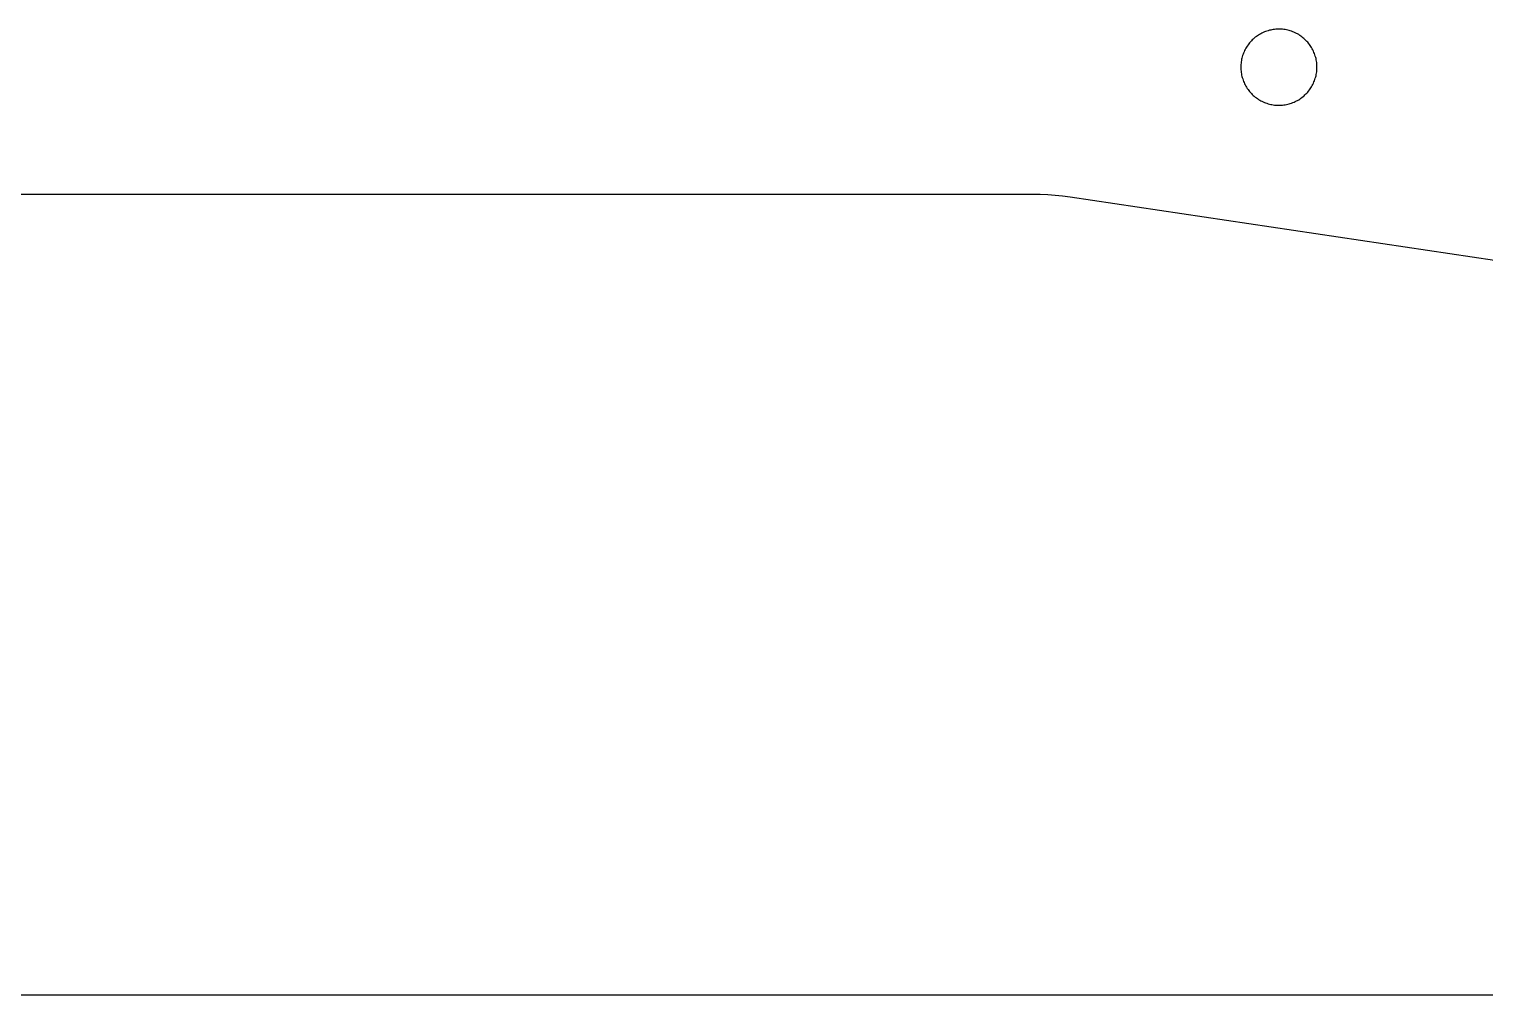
# Model space of a CAD drawing. Header units: millimetres. Extents: x 1015 to 1415, y -25 to 475.
# Drawn here: x 1310.6 to 1368, y -25.2 to 12.9 of the extents above; entities that cross this region are included whole.
import ezdxf

# ---------------------------------------------------------------- set-up
doc = ezdxf.new("R2010")
doc.units = ezdxf.units.MM
doc.header["$MEASUREMENT"] = 0
doc.layers.add('corte', color=1, linetype='Continuous', true_color=0xff0000)
doc.layers.add('Default', color=18, linetype='Continuous', true_color=0x000000)

msp = doc.modelspace()

# ---------------------------------------------------------------- linework, layer by layer
at = {"layer": 'corte', "linetype": 'Continuous', "lineweight": 25}
for p, q in [((1359.044, 12.626), (1359.001, 12.597)), ((1359.089, 12.653), (1359.044, 12.626)), ((1359.134, 12.679), (1359.089, 12.653)), ((1359.18, 12.703), (1359.134, 12.679)), ((1359.228, 12.725), (1359.18, 12.703)), ((1359.275, 12.746), (1359.228, 12.725)), ((1359.324, 12.765), (1359.275, 12.746)), ((1359.373, 12.782), (1359.324, 12.765)), ((1359.423, 12.797), (1359.373, 12.782)), ((1359.473, 12.811), (1359.423, 12.797)), ((1359.523, 12.823), (1359.473, 12.811)), ((1359.574, 12.834), (1359.523, 12.823)), ((1359.626, 12.842), (1359.574, 12.834)), ((1359.677, 12.849), (1359.626, 12.842)), ((1359.729, 12.854), (1359.677, 12.849)), ((1359.781, 12.857), (1359.729, 12.854)), ((1359.833, 12.859), (1359.781, 12.857)), ((1359.885, 12.858), (1359.833, 12.859)), ((1359.937, 12.856), (1359.885, 12.858)), ((1359.989, 12.852), (1359.937, 12.856)), ((1360.041, 12.846), (1359.989, 12.852)), ((1360.092, 12.838), (1360.041, 12.846)), ((1360.144, 12.829), (1360.092, 12.838)), ((1360.195, 12.818), (1360.144, 12.829)), ((1360.245, 12.805), (1360.195, 12.818)), ((1360.295, 12.79), (1360.245, 12.805)), ((1360.344, 12.774), (1360.295, 12.79)), ((1360.393, 12.756), (1360.344, 12.774)), ((1360.441, 12.736), (1360.393, 12.756)), ((1360.489, 12.714), (1360.441, 12.736)), ((1360.535, 12.691), (1360.489, 12.714)), ((1360.581, 12.667), (1360.535, 12.691)), ((1360.626, 12.64), (1360.581, 12.667)), ((1360.67, 12.612), (1360.626, 12.64)), ((1358.52, 12.059), (1358.497, 12.012)), ((1358.545, 12.104), (1358.52, 12.059)), ((1358.572, 12.149), (1358.545, 12.104)), ((1358.6, 12.193), (1358.572, 12.149)), ((1358.63, 12.236), (1358.6, 12.193)), ((1358.661, 12.277), (1358.63, 12.236)), ((1358.694, 12.318), (1358.661, 12.277)), ((1358.728, 12.357), (1358.694, 12.318)), ((1358.763, 12.396), (1358.728, 12.357)), ((1358.8, 12.433), (1358.763, 12.396)), ((1358.838, 12.468), (1358.8, 12.433)), ((1358.877, 12.503), (1358.838, 12.468)), ((1358.917, 12.536), (1358.877, 12.503)), ((1358.958, 12.567), (1358.917, 12.536)), ((1359.001, 12.597), (1358.958, 12.567)), ((1360.713, 12.583), (1360.67, 12.612)), ((1360.755, 12.552), (1360.713, 12.583)), ((1360.796, 12.52), (1360.755, 12.552)), ((1360.836, 12.486), (1360.796, 12.52)), ((1360.874, 12.451), (1360.836, 12.486)), ((1360.912, 12.415), (1360.874, 12.451)), ((1360.948, 12.377), (1360.912, 12.415)), ((1360.982, 12.339), (1360.948, 12.377)), ((1361.016, 12.299), (1360.982, 12.339)), ((1361.048, 12.257), (1361.016, 12.299)), ((1361.078, 12.215), (1361.048, 12.257)), ((1361.107, 12.172), (1361.078, 12.215)), ((1361.135, 12.128), (1361.107, 12.172)), ((1361.16, 12.083), (1361.135, 12.128)), ((1361.185, 12.037), (1361.16, 12.083)), ((1358.355, 11.514), (1358.35, 11.462)), ((1358.361, 11.566), (1358.355, 11.514)), ((1358.369, 11.617), (1358.361, 11.566)), ((1358.379, 11.668), (1358.369, 11.617)), ((1358.391, 11.719), (1358.379, 11.668)), ((1358.404, 11.769), (1358.391, 11.719)), ((1358.419, 11.819), (1358.404, 11.769)), ((1358.436, 11.868), (1358.419, 11.819)), ((1358.455, 11.917), (1358.436, 11.868)), ((1358.475, 11.965), (1358.455, 11.917)), ((1358.497, 12.012), (1358.475, 11.965)), ((1361.208, 11.99), (1361.185, 12.037)), ((1361.229, 11.942), (1361.208, 11.99)), ((1361.248, 11.894), (1361.229, 11.942)), ((1361.266, 11.845), (1361.248, 11.894)), ((1361.282, 11.795), (1361.266, 11.845)), ((1361.296, 11.745), (1361.282, 11.795)), ((1361.309, 11.695), (1361.296, 11.745)), ((1361.319, 11.644), (1361.309, 11.695)), ((1361.328, 11.593), (1361.319, 11.644)), ((1361.336, 11.541), (1361.328, 11.593)), ((1361.341, 11.489), (1361.336, 11.541)), ((1361.345, 11.437), (1361.341, 11.489)), ((1358.348, 11.41), (1358.347, 11.358)), ((1358.347, 11.358), (1358.348, 11.306)), ((1358.35, 11.462), (1358.348, 11.41)), ((1358.348, 11.306), (1358.35, 11.254)), ((1358.35, 11.254), (1358.355, 11.202)), ((1358.355, 11.202), (1358.361, 11.151)), ((1358.361, 11.151), (1358.369, 11.099)), ((1358.369, 11.099), (1358.379, 11.048)), ((1358.379, 11.048), (1358.391, 10.997)), ((1358.391, 10.997), (1358.404, 10.947)), ((1358.404, 10.947), (1358.42, 10.897)), ((1361.266, 10.873), (1361.282, 10.923)), ((1361.282, 10.923), (1361.296, 10.973)), ((1361.296, 10.973), (1361.309, 11.024)), ((1361.309, 11.024), (1361.32, 11.074)), ((1361.32, 11.074), (1361.329, 11.126)), ((1361.329, 11.126), (1361.336, 11.177)), ((1361.336, 11.177), (1361.341, 11.229)), ((1361.341, 11.229), (1361.345, 11.281)), ((1361.347, 11.385), (1361.345, 11.437)), ((1361.345, 11.281), (1361.347, 11.333)), ((1361.347, 11.333), (1361.347, 11.385)), ((1358.42, 10.897), (1358.436, 10.848)), ((1358.436, 10.848), (1358.455, 10.799)), ((1358.455, 10.799), (1358.475, 10.751)), ((1358.475, 10.751), (1358.497, 10.704)), ((1358.497, 10.704), (1358.521, 10.658)), ((1358.521, 10.658), (1358.546, 10.612)), ((1358.546, 10.612), (1358.573, 10.567)), ((1358.573, 10.567), (1358.601, 10.524)), ((1358.601, 10.524), (1358.63, 10.481)), ((1358.63, 10.481), (1358.662, 10.439)), ((1358.662, 10.439), (1358.694, 10.399)), ((1358.694, 10.399), (1358.728, 10.359)), ((1358.728, 10.359), (1358.764, 10.321)), ((1360.912, 10.303), (1360.948, 10.341)), ((1360.948, 10.341), (1360.983, 10.379)), ((1360.983, 10.379), (1361.016, 10.419)), ((1361.016, 10.419), (1361.048, 10.461)), ((1361.048, 10.461), (1361.079, 10.503)), ((1361.079, 10.503), (1361.108, 10.546)), ((1361.108, 10.546), (1361.135, 10.59)), ((1361.135, 10.59), (1361.161, 10.636)), ((1361.161, 10.636), (1361.185, 10.682)), ((1361.185, 10.682), (1361.208, 10.728)), ((1361.208, 10.728), (1361.229, 10.776)), ((1361.229, 10.776), (1361.248, 10.824)), ((1361.248, 10.824), (1361.266, 10.873)), ((1358.764, 10.321), (1358.8, 10.284)), ((1358.8, 10.284), (1358.838, 10.248)), ((1358.838, 10.248), (1358.877, 10.214)), ((1358.877, 10.214), (1358.918, 10.181)), ((1358.918, 10.181), (1358.959, 10.149)), ((1358.959, 10.149), (1359.002, 10.119)), ((1359.002, 10.119), (1359.045, 10.091)), ((1359.045, 10.091), (1359.09, 10.064)), ((1359.09, 10.064), (1359.135, 10.038)), ((1359.135, 10.038), (1359.181, 10.014)), ((1359.181, 10.014), (1359.228, 9.992)), ((1359.228, 9.992), (1359.276, 9.971)), ((1359.276, 9.971), (1359.325, 9.952)), ((1359.325, 9.952), (1359.374, 9.935)), ((1359.374, 9.935), (1359.424, 9.92)), ((1359.424, 9.92), (1359.474, 9.906)), ((1359.474, 9.906), (1359.524, 9.894)), ((1359.524, 9.894), (1359.575, 9.883)), ((1359.575, 9.883), (1359.627, 9.875)), ((1359.627, 9.875), (1359.678, 9.868)), ((1359.678, 9.868), (1359.73, 9.863)), ((1359.73, 9.863), (1359.782, 9.86)), ((1359.782, 9.86), (1359.834, 9.859)), ((1359.834, 9.859), (1359.886, 9.859)), ((1359.886, 9.859), (1359.938, 9.861)), ((1359.938, 9.861), (1359.99, 9.866)), ((1359.99, 9.866), (1360.042, 9.871)), ((1360.042, 9.871), (1360.093, 9.879)), ((1360.093, 9.879), (1360.145, 9.889)), ((1360.145, 9.889), (1360.196, 9.9)), ((1360.196, 9.9), (1360.246, 9.913)), ((1360.246, 9.913), (1360.296, 9.927)), ((1360.296, 9.927), (1360.345, 9.944)), ((1360.345, 9.944), (1360.394, 9.962)), ((1360.394, 9.962), (1360.442, 9.982)), ((1360.442, 9.982), (1360.49, 10.003)), ((1360.49, 10.003), (1360.536, 10.027)), ((1360.536, 10.027), (1360.582, 10.051)), ((1360.582, 10.051), (1360.627, 10.078)), ((1360.627, 10.078), (1360.671, 10.105)), ((1360.671, 10.105), (1360.714, 10.135)), ((1360.714, 10.135), (1360.756, 10.166)), ((1360.756, 10.166), (1360.797, 10.198)), ((1360.797, 10.198), (1360.837, 10.232)), ((1360.837, 10.232), (1360.875, 10.267)), ((1360.875, 10.267), (1360.912, 10.303)), ((1277.887, 6.359), (1350.146, 6.359)), ((1350.146, 6.359), (1350.442, 6.354)), ((1350.442, 6.354), (1350.737, 6.341)), ((1350.737, 6.341), (1351.032, 6.319)), ((1351.032, 6.319), (1351.326, 6.289)), ((1351.326, 6.289), (1351.619, 6.25)), ((1351.619, 6.25), (1376.615, 2.528))]:
    msp.add_line(p, q, dxfattribs=at)
at = {"layer": 'Default'}
msp.add_line((1015.423, -25.195), (1415.423, -25.195), dxfattribs=at)

doc.saveas('drawing.dxf')
